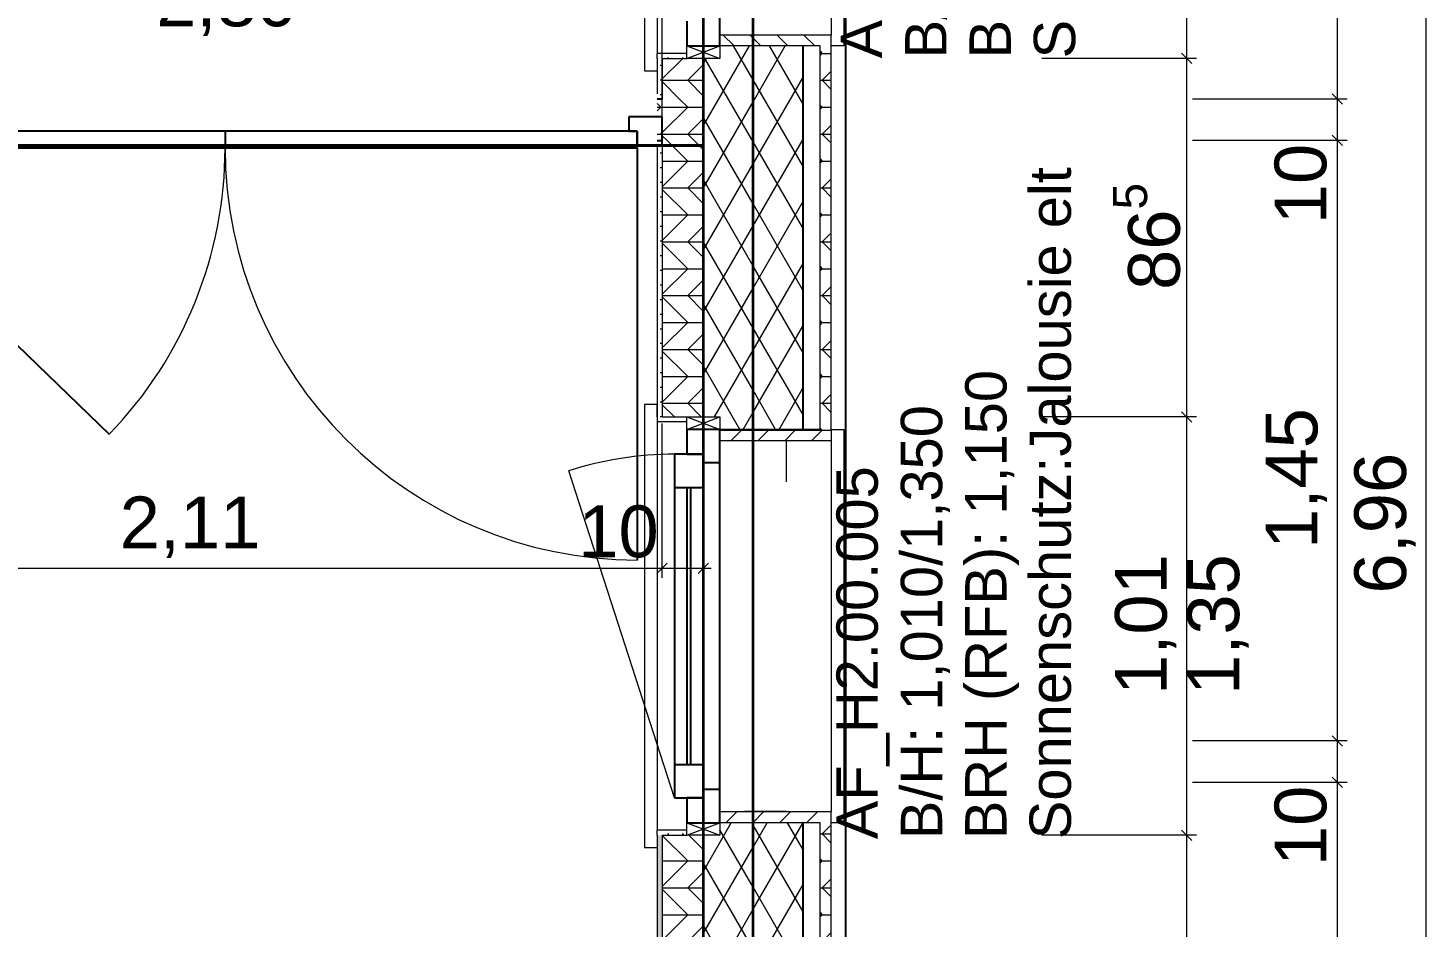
# Model space of a CAD drawing. Extents: x 0 to 42, y 0 to 29.7.
# Drawn here: x 24.408 to 27.786, y 11.083 to 13.254 of the extents above; entities that cross this region are included whole.
import ezdxf
from ezdxf.xclip import XClip

# ---------------------------------------------------------------- set-up
doc = ezdxf.new("R2010")
doc.units = 0
doc.header["$MEASUREMENT"] = 0
doc.header["$XCLIPFRAME"] = 0
for name, pattern in [('Achse', [115, 0, -40, 75, 0]), ('Punktlinie_ eng', [0.0125, 0, -0.0125]), ('Strichlinie_ eng', [0.115, 0.075, -0.04]), ('Wipeout_Contour', [50, 0, -50])]:
    doc.linetypes.add(name, pattern=pattern)
for name, color, linetype in [('331 - Tragende Außenwände.Statisch erforderlich', 7, 'Continuous'), ('341 - Tragende Innenwände', 7, 'Continuous'), ('351 - Deckenkonstruktionen.Decken', 7, 'Continuous'), ('352 - Deckenbeläge.Fußbodenaufbauten', 7, 'Continuous'), ('5_00 - WP Ausbau - Bemaßung', 7, 'Continuous')]:
    doc.layers.add(name, color=color, linetype=linetype)
doc.styles.add('ERSTELLTER_STIL_1', font='arial.ttf')
pattern_1 = [(0, (26.131676, 15.72738), (0, 0.065), []), (45, (26.13168, 15.72738), (-0.13, 0.13), [0.091924, -0.091924]), (45, (26.19668, 15.72738), (-0.13, 0.13), [0.091924, -0.091924]), (45, (26.26168, 15.72738), (-0.13, 0.13), [0.091924, -0.091924]), (45, (26.32668, 15.72738), (-0.13, 0.13), [0.091924, -0.091924]), (315, (26.13168, 15.72738), (0.13, 0.13), [0.091924, -0.091924]), (315, (26.19668, 15.72738), (0.13, 0.13), [0.091924, -0.091924]), (315, (26.26168, 15.72738), (0.13, 0.13), [0.091924, -0.091924]), (315, (26.32668, 15.72738), (0.13, 0.13), [0.091924, -0.091924])]
pattern_2 = [(60, (26.131676, 15.72738), (-0.0649519, 0.0375), []), (120, (26.131676, 15.72738), (0.0649519, 0.0375), [])]
pattern_3 = [(45, (26.131676, 15.72738), (-0.01767767, 0.01767767), [0, -0.025])]

# ---------------------------------------------------------------- blocks, each defined once
blk = doc.blocks.new('Zeichnung_1_1', base_point=(26.1317, 15.7274))
at = {"layer": '331 - Tragende Außenwände.Statisch erforderlich', "linetype": 'Continuous', "lineweight": 18, "true_color": 0x05000d}
h = blk.add_hatch(dxfattribs=at)
h.set_pattern_fill('Dämmung__weich_0001', color=178, style=0, pattern_type=2)
h.set_pattern_definition(pattern_2)
h.paths.add_polyline_path([(26.0797, 13.1804), (26.0397, 13.1804), (26.0397, 12.3146), (26.0797, 12.3146), (26.0797, 12.2846), (26.1597, 12.2846), (26.1597, 13.2104), (26.0797, 13.2104)])
h = blk.add_hatch(dxfattribs=at)
h.set_pattern_fill('Dämmung__weich_0001', color=178, style=0, pattern_type=2)
h.set_pattern_definition(pattern_2)
h.paths.add_polyline_path([(26.1597, 12.2846), (26.2797, 12.2846), (26.2797, 13.2104), (26.1597, 13.2104)])
at = {"layer": '331 - Tragende Außenwände.Statisch erforderlich', "linetype": 'Continuous', "lineweight": 18, "true_color": 0x0099e6}
for points in [[(26.2797, 12.2846), (26.2817, 12.2846), (26.2817, 13.2104), (26.2797, 13.2104)], [(26.2817, 11.3346), (26.2797, 11.3346), (26.2797, 8.2606), (26.2817, 8.2588)]]:
    blk.add_hatch(color=142, dxfattribs=at).paths.add_polyline_path(points)
at = {"layer": '331 - Tragende Außenwände.Statisch erforderlich', "linetype": 'Continuous', "lineweight": 18, "true_color": 0x9f9f9f}
h = blk.add_hatch(dxfattribs=at)
h.set_pattern_fill('Gips_0001', color=253, style=0, pattern_type=2)
h.set_pattern_definition(pattern_3)
h.paths.add_polyline_path([(25.9277, 13.1924), (25.9277, 13.1804), (25.9397, 13.1804), (25.9997, 13.1804), (25.9997, 13.1924)])
h = blk.add_hatch(dxfattribs=at)
h.set_pattern_fill('Gips_0001', color=253, style=0, pattern_type=2)
h.set_pattern_definition(pattern_3)
h.paths.add_polyline_path([(25.9277, 13.0947), (25.9397, 13.0947), (25.9397, 13.1804), (25.9277, 13.1804)])
at = {"layer": '331 - Tragende Außenwände.Statisch erforderlich', "linetype": 'Continuous', "lineweight": 18, "true_color": 0x05000d}
h = blk.add_hatch(dxfattribs=at)
h.set_pattern_fill('Holz__Sperrholz_2__0001', color=178, style=0, pattern_type=2)
h.set_pattern_definition(pattern_1)
h.paths.add_polyline_path([(25.9397, 13.0822), (26.0397, 13.0822), (26.0397, 13.1804), (25.9997, 13.1804), (25.9397, 13.1804)])
at = {"layer": '331 - Tragende Außenwände.Statisch erforderlich', "linetype": 'Continuous', "lineweight": 18, "true_color": 0x9f9f9f}
h = blk.add_hatch(dxfattribs=at)
h.set_pattern_fill('Gips_0001', color=253, style=0, pattern_type=2)
h.set_pattern_definition(pattern_3)
h.paths.add_polyline_path([(25.9277, 13.0947), (25.9277, 13.0822), (25.9397, 13.0822), (25.9397, 13.0947)])
at = {"layer": '331 - Tragende Außenwände.Statisch erforderlich', "linetype": 'Continuous', "lineweight": 18, "true_color": 0x05000d}
h = blk.add_hatch(dxfattribs=at)
h.set_pattern_fill('Holz__Sperrholz_2__0001', color=178, style=0, pattern_type=2)
h.set_pattern_definition(pattern_1)
h.paths.add_polyline_path([(25.9397, 13.0822), (25.9397, 12.9822), (26.0397, 12.9822), (26.0397, 13.0822)])
at = {"layer": '331 - Tragende Außenwände.Statisch erforderlich', "linetype": 'Continuous', "lineweight": 18, "true_color": 0x9f9f9f}
h = blk.add_hatch(dxfattribs=at)
h.set_pattern_fill('Gips_0001', color=253, style=0, pattern_type=2)
h.set_pattern_definition(pattern_3)
h.paths.add_polyline_path([(25.9277, 12.9822), (25.9277, 12.9697), (25.9397, 12.9697), (25.9397, 12.9822)])
at = {"layer": '331 - Tragende Außenwände.Statisch erforderlich', "linetype": 'Continuous', "lineweight": 18, "true_color": 0x05000d}
h = blk.add_hatch(dxfattribs=at)
h.set_pattern_fill('Holz__Sperrholz_2__0001', color=178, style=0, pattern_type=2)
h.set_pattern_definition(pattern_1)
h.paths.add_polyline_path([(25.9397, 12.9822), (25.9397, 12.3146), (25.9997, 12.3146), (26.0397, 12.3146), (26.0397, 12.9822)])
at = {"layer": '331 - Tragende Außenwände.Statisch erforderlich', "linetype": 'Continuous', "lineweight": 18, "true_color": 0x9f9f9f}
h = blk.add_hatch(dxfattribs=at)
h.set_pattern_fill('Gips_0001', color=253, style=0, pattern_type=2)
h.set_pattern_definition(pattern_3)
h.paths.add_polyline_path([(25.9277, 12.9697), (25.9277, 12.3146), (25.9397, 12.3146), (25.9397, 12.9697)])
h = blk.add_hatch(dxfattribs=at)
h.set_pattern_fill('Gips_0001', color=253, style=0, pattern_type=2)
h.set_pattern_definition(pattern_3)
h.paths.add_polyline_path([(25.9277, 12.3146), (25.9277, 12.3026), (25.9997, 12.3026), (25.9997, 12.3146), (25.9397, 12.3146)])
h = blk.add_hatch(dxfattribs=at)
h.set_pattern_fill('Gips_0001', color=253, style=0, pattern_type=2)
h.set_pattern_definition(pattern_3)
h.paths.add_polyline_path([(25.9277, 11.3166), (25.9277, 11.3046), (25.9397, 11.3046), (25.9997, 11.3046), (25.9997, 11.3166)])
at = {"layer": '331 - Tragende Außenwände.Statisch erforderlich', "linetype": 'Continuous', "lineweight": 18, "true_color": 0x05000d}
h = blk.add_hatch(dxfattribs=at)
h.set_pattern_fill('Dämmung__weich_0001', color=178, style=0, pattern_type=2)
h.set_pattern_definition(pattern_2)
h.paths.add_polyline_path([(26.0797, 11.3046), (26.0397, 11.3046), (26.0397, 8.4821), (26.049, 8.4735), (26.1597, 8.4735), (26.1597, 11.3346), (26.0797, 11.3346)])
h = blk.add_hatch(dxfattribs=at)
h.set_pattern_fill('Dämmung__weich_0001', color=178, style=0, pattern_type=2)
h.set_pattern_definition(pattern_2)
h.paths.add_polyline_path([(26.1597, 8.3714), (26.1791, 8.3535), (26.2797, 8.3535), (26.2797, 11.3346), (26.1597, 11.3346)])
at = {"layer": '331 - Tragende Außenwände.Statisch erforderlich', "linetype": 'Continuous', "lineweight": 18, "true_color": 0x9f9f9f}
h = blk.add_hatch(dxfattribs=at)
h.set_pattern_fill('Gips_0001', color=253, style=0, pattern_type=2)
h.set_pattern_definition(pattern_3)
h.paths.add_polyline_path([(25.9277, 8.5855), (25.9397, 8.5855), (25.9397, 11.3046), (25.9277, 11.3046)])
at = {"layer": '331 - Tragende Außenwände.Statisch erforderlich', "linetype": 'Continuous', "lineweight": 18, "true_color": 0x05000d}
h = blk.add_hatch(dxfattribs=at)
h.set_pattern_fill('Holz__Sperrholz_2__0001', color=178, style=0, pattern_type=2)
h.set_pattern_definition(pattern_1)
h.paths.add_polyline_path([(25.9397, 11.3046), (25.9397, 8.5744), (25.9407, 8.5735), (26.0397, 8.5735), (26.0397, 11.3046), (25.9997, 11.3046)])
at = {"layer": '341 - Tragende Innenwände', "linetype": 'Continuous', "lineweight": 18, "true_color": 0x05000d}
h = blk.add_hatch(dxfattribs=at)
h.set_pattern_fill('Holz__Sperrholz_2__0001', color=178, style=0, pattern_type=2)
h.set_pattern_definition(pattern_1)
h.paths.add_polyline_path([(25.9277, 13.0822), (25.9277, 12.9822), (25.9397, 12.9822), (25.9397, 13.0822)])
at = {"layer": '331 - Tragende Außenwände.Statisch erforderlich', "color": 178, "linetype": 'Continuous', "lineweight": 18, "ltscale": 20, "true_color": 0x05000d}
for p, q in [((25.8977, 14.2204), (25.8977, 13.1504)), ((25.9997, 13.2104), (26.0797, 13.1804)), ((25.9997, 13.1804), (26.0797, 13.2104)), ((26.3217, 13.2104), (26.0797, 13.2104)), ((26.1597, 12.2846), (26.1597, 13.2104)), ((26.2797, 12.2846), (26.2797, 13.2104)), ((26.2817, 12.2846), (26.2817, 13.2104)), ((26.3217, 12.2846), (26.3217, 13.2104)), ((25.9997, 13.1924), (25.9277, 13.1924)), ((25.9277, 13.1804), (25.9277, 13.1924)), ((25.9277, 13.1804), (25.9277, 13.1924)), ((25.9997, 13.1924), (25.9277, 13.1924)), ((25.9277, 13.1804), (25.9277, 13.1504)), ((25.9277, 13.1804), (25.9277, 13.1504)), ((25.9397, 13.1804), (25.9397, 13.0822)), ((25.9397, 13.1804), (25.9997, 13.1804)), ((26.0397, 13.0822), (26.0397, 13.1804)), ((25.8977, 13.1504), (25.9277, 13.1504)), ((26.0397, 12.9822), (26.0397, 13.0822)), ((25.9397, 12.9822), (25.9397, 12.3146)), ((26.0397, 12.3146), (26.0397, 12.9822)), ((25.9277, 12.3446), (25.8977, 12.3446)), ((25.8977, 12.3446), (25.8977, 11.2746)), ((25.9277, 12.3146), (25.9277, 12.3446)), ((25.9277, 12.3146), (25.9277, 12.3446)), ((25.9277, 12.3146), (25.9277, 12.3026)), ((25.9277, 12.3146), (25.9277, 12.3026)), ((25.9997, 12.3026), (25.9277, 12.3026)), ((25.9997, 12.3026), (25.9277, 12.3026)), ((25.9397, 12.3146), (25.9997, 12.3146)), ((25.9997, 12.2846), (26.0797, 12.3146)), ((25.9997, 12.3146), (26.0797, 12.2846)), ((26.3217, 12.2846), (26.0797, 12.2846)), ((25.9697, 11.3946), (25.7148, 12.1845)), ((25.9997, 11.3166), (25.9277, 11.3166)), ((25.9277, 11.3046), (25.9277, 11.3166)), ((25.9277, 11.3046), (25.9277, 11.3166)), ((25.9997, 11.3166), (25.9277, 11.3166)), ((25.9997, 11.3346), (26.0797, 11.3046)), ((25.9997, 11.3046), (26.0797, 11.3346)), ((26.3217, 11.3346), (26.0797, 11.3346)), ((26.1597, 8.4735), (26.1597, 11.3346)), ((26.2797, 8.3535), (26.2797, 11.3346)), ((26.2817, 8.2588), (26.2817, 11.3346)), ((26.3217, 8.2315), (26.3217, 11.3346)), ((25.9277, 11.3046), (25.9277, 11.2746)), ((25.9277, 11.3046), (25.9277, 11.2746)), ((25.9397, 11.3046), (25.9397, 8.5855)), ((25.9397, 11.3046), (25.9997, 11.3046)), ((26.0397, 8.5735), (26.0397, 11.3046)), ((25.8977, 11.2746), (25.9277, 11.2746))]:
    blk.add_line(p, q, dxfattribs=at)
at = {"layer": '331 - Tragende Außenwände.Statisch erforderlich', "color": 178, "linetype": 'Strichlinie_ eng', "lineweight": 18, "ltscale": 20, "true_color": 0x05000d}
for p, q in [((25.9277, 14.1784), (25.9277, 13.1924)), ((25.9277, 12.3026), (25.9277, 11.3166))]:
    blk.add_line(p, q, dxfattribs=at)
at = {"layer": '331 - Tragende Außenwände.Statisch erforderlich', "color": 178, "linetype": 'Continuous', "lineweight": 25, "ltscale": 20, "true_color": 0x05000d}
for p, q in [((26.0797, 13.2104), (26.0797, 13.2904)), ((25.9997, 13.2704), (25.9997, 13.2104)), ((25.9997, 13.2104), (26.0797, 13.2104)), ((25.9397, 13.0822), (25.9277, 13.0822)), ((25.9397, 13.0822), (25.9277, 13.0822)), ((25.9277, 12.9822), (25.9397, 12.9822)), ((25.9277, 12.9822), (25.9397, 12.9822)), ((25.9997, 12.2846), (25.9997, 12.2246)), ((26.0797, 12.2846), (25.9997, 12.2846)), ((26.0797, 12.2046), (26.0797, 12.2846)), ((26.0397, 12.2246), (25.9697, 12.2246)), ((25.9697, 12.2246), (25.9697, 12.1446)), ((25.9997, 12.2246), (26.0397, 12.2246)), ((26.0397, 12.2246), (26.0397, 12.2046)), ((26.0397, 12.1446), (26.0397, 12.2246)), ((26.0397, 12.2046), (26.0797, 12.2046)), ((26.0797, 11.4146), (26.0797, 12.2046)), ((25.9697, 12.1446), (25.9697, 11.4746)), ((25.9697, 12.1446), (26.0397, 12.1446)), ((25.9997, 12.1446), (25.9997, 11.4746)), ((26.0097, 11.4746), (26.0097, 12.1446)), ((26.0397, 11.4746), (26.0397, 12.1446)), ((26.0397, 11.4746), (25.9697, 11.4746)), ((25.9697, 11.4746), (25.9697, 11.3946)), ((26.0397, 11.3946), (26.0397, 11.4746)), ((25.9697, 11.3946), (26.0397, 11.3946)), ((26.0397, 11.3946), (25.9997, 11.3946)), ((25.9997, 11.3946), (25.9997, 11.3346)), ((26.0797, 11.4146), (26.0397, 11.4146)), ((26.0397, 11.4146), (26.0397, 11.3946)), ((26.0797, 11.3346), (26.0797, 11.4146)), ((25.9997, 11.3346), (26.0797, 11.3346))]:
    blk.add_line(p, q, dxfattribs=at)
at = {"layer": '331 - Tragende Außenwände.Statisch erforderlich', "color": 178, "linetype": 'Achse', "lineweight": 18, "ltscale": 20, "true_color": 0x05000d}
for p, q in [((26.0797, 12.2576), (26.2397, 12.2576)), ((26.2397, 12.2576), (26.2397, 11.3616)), ((26.2397, 11.3616), (26.0797, 11.3616))]:
    blk.add_line(p, q, dxfattribs=at)
at = {"layer": '331 - Tragende Außenwände.Statisch erforderlich', "color": 178, "linetype": 'Continuous', "lineweight": 18, "ltscale": 20, "true_color": 0x05000d, "flags": 128}
for points in [[(26.0797, 13.2104), (26.0797, 13.1804), (25.9997, 13.1804), (25.9997, 13.2104)], [(25.9997, 12.2846), (25.9997, 12.3146), (26.0797, 12.3146), (26.0797, 12.2846)], [(26.0797, 11.3346), (26.0797, 11.3046), (25.9997, 11.3046), (25.9997, 11.3346)]]:
    blk.add_lwpolyline(points, close=True, dxfattribs=at)
for points in [[(25.9277, 13.1804), (25.9277, 13.0947)], [(25.9277, 12.9697), (25.9277, 12.3146)], [(25.9277, 11.3046), (25.9277, 8.5855)]]:
    blk.add_lwpolyline(points, dxfattribs=at)
at = {"layer": '331 - Tragende Außenwände.Statisch erforderlich', "color": 178, "linetype": 'Continuous', "lineweight": 18, "ltscale": 20, "true_color": 0x05000d}
blk.add_arc((25.9697, 11.3946), 0.83, 90, 107.8848, dxfattribs=at)
at = {"layer": '341 - Tragende Innenwände', "color": 178, "linetype": 'Continuous', "lineweight": 18, "ltscale": 20, "true_color": 0x05000d}
for p, q in [((25.9397, 13.0822), (25.9397, 13.0947)), ((25.9397, 13.0822), (25.9397, 13.0947)), ((25.9397, 13.0397), (25.9397, 13.0822)), ((25.9397, 13.0397), (25.9397, 13.0822)), ((25.9397, 12.9822), (25.9397, 13.0397)), ((25.9397, 12.9822), (25.9397, 13.0397)), ((25.9397, 12.9822), (25.9397, 13.0397)), ((25.9397, 12.9697), (25.9397, 12.9822)), ((25.9397, 12.9697), (25.9397, 12.9822)), ((25.9397, 12.9697), (25.9397, 12.9822))]:
    blk.add_line(p, q, dxfattribs=at)
at = {"layer": '341 - Tragende Innenwände', "color": 178, "linetype": 'Continuous', "lineweight": 25, "ltscale": 20, "true_color": 0x05000d}
for p, q in [((25.9397, 13.0397), (25.8597, 13.0397)), ((25.8597, 13.0397), (25.8597, 13.0047)), ((25.9397, 12.9697), (25.9397, 13.0397)), ((25.8797, 13.0047), (23.8885, 13.0047)), ((24.8841, 13.0047), (24.8841, 12.9647)), ((25.8597, 13.0047), (25.8797, 13.0047)), ((25.8797, 13.0047), (25.8797, 12.9697)), ((25.8797, 12.9647), (25.8797, 13.0047)), ((23.8885, 12.9647), (24.6043, 12.2728)), ((23.8885, 12.9647), (25.8797, 12.9647)), ((25.8797, 12.9697), (25.9397, 12.9697)), ((25.8797, 12.9647), (25.8797, 11.9691))]:
    blk.add_line(p, q, dxfattribs=at)
at = {"layer": '341 - Tragende Innenwände', "color": 178, "linetype": 'Continuous', "lineweight": 18, "ltscale": 20, "true_color": 0x05000d}
for centre, start, end in [((23.8885, 12.9647), 315.972, 0), ((25.8797, 12.9647), 180, 270)]:
    blk.add_arc(centre, 0.9956, start, end, dxfattribs=at)
at = {"layer": '351 - Deckenkonstruktionen.Decken', "color": 178, "linetype": 'Continuous', "lineweight": 35, "ltscale": 20, "true_color": 0x05000d, "flags": 128}
blk.add_lwpolyline([(18.8187, 15.7634), (18.8187, 8.4285), (26.1597, 8.4285), (26.1597, 15.7634), (24.2441, 15.7634), (20.9388, 15.7634), (20.0288, 15.7634)], close=True, dxfattribs=at)
at = {"layer": '351 - Deckenkonstruktionen.Decken', "color": 178, "linetype": 'Punktlinie_ eng', "lineweight": 35, "ltscale": 20, "true_color": 0x05000d, "flags": 128}
blk.add_lwpolyline([(18.8687, 8.4735), (26.0397, 8.4735), (26.0397, 15.6354), (23.5087, 15.6354), (19.9541, 15.6354), (18.8687, 15.6354)], close=True, dxfattribs=at)
at = {"layer": '352 - Deckenbeläge.Fußbodenaufbauten', "color": 178, "linetype": 'Continuous', "lineweight": 35, "ltscale": 20, "true_color": 0x05000d, "flags": 128}
for points in [[(20.0332, 14.5), (19.939, 14.5), (19.939, 12.9697), (26.0397, 12.9697), (26.0397, 15.5454), (24.3366, 15.5454), (24.3366, 15.5195), (24.3716, 15.5195), (24.3716, 14.6057), (24.2441, 14.6057), (24.2441, 14.5754), (20.9455, 14.5754), (20.9455, 14.2361), (20.0332, 14.2361)], [(18.9812, 8.5535), (26.0397, 8.5535), (26.0397, 12.9697), (18.9812, 12.9697)]]:
    blk.add_lwpolyline(points, close=True, dxfattribs=at)
at = {"layer": '5_00 - WP Ausbau - Bemaßung', "color": 178, "linetype": 'Continuous', "lineweight": 18, "ltscale": 20, "true_color": 0x05000d}
for p, q in [((27.5715, 13.0822), (27.5715, 15.5354)), ((27.7856, 8.5735), (27.7856, 15.5354)), ((27.2074, 13.1804), (27.2074, 14.1904)), ((25.9397, 13.0347), (25.9397, 13.4081)), ((26.0397, 13.0347), (26.0397, 13.4081)), ((27.2308, 13.1804), (26.8574, 13.1804)), ((27.1949, 13.1929), (27.2199, 13.1679)), ((27.2074, 12.3146), (27.2074, 13.1804)), ((27.595, 13.0822), (27.2215, 13.0822)), ((27.559, 13.0947), (27.584, 13.0697)), ((27.5715, 12.9822), (27.5715, 13.0822)), ((27.595, 12.9822), (27.2215, 12.9822)), ((27.559, 12.9947), (27.584, 12.9697)), ((27.5715, 11.5322), (27.5715, 12.9822)), ((25.9397, 11.9257), (25.9397, 12.2991)), ((26.0397, 11.9257), (26.0397, 12.2991)), ((27.2308, 12.3146), (26.8574, 12.3146)), ((27.1949, 12.3271), (27.2199, 12.3021)), ((27.2074, 11.3046), (27.2074, 12.3146)), ((25.9522, 11.9616), (25.9272, 11.9366)), ((26.0272, 11.9366), (26.0522, 11.9616)), ((23.8291, 11.9491), (25.9397, 11.9491)), ((25.9397, 11.9491), (26.0397, 11.9491)), ((26.0397, 11.9491), (26.0584, 11.9491)), ((27.595, 11.5322), (27.2215, 11.5322)), ((27.559, 11.5447), (27.584, 11.5197)), ((27.5715, 11.4322), (27.5715, 11.5322)), ((27.595, 11.4322), (27.2215, 11.4322)), ((27.559, 11.4447), (27.584, 11.4197)), ((27.5715, 8.5735), (27.5715, 11.4322)), ((27.1949, 11.3171), (27.2199, 11.2921)), ((27.2308, 11.3046), (26.8574, 11.3046)), ((27.2074, 8.4735), (27.2074, 11.3046))]:
    blk.add_line(p, q, dxfattribs=at)
at = {"layer": '5_00 - WP Ausbau - Bemaßung', "color": 178, "linetype": 'Continuous', "lineweight": 18, "true_color": 0x05000d, "char_height": 0.125, "attachment_point": 7, "style": 'ERSTELLTER_STIL_1'}
for s, insert, width in [('\\A1;{\\pql;\\fArial|b0|i0|c0|p38;2,80}', (24.7178, 13.2347), 0.332572), ('\\A1;{\\pql;\\fArial|b0|i0|c0|p38;2,11}', (24.6295, 11.9741), 0.320001), ('\\A1;{\\pql;\\fArial|b0|i0|c0|p38;10}', (25.7375, 11.9741), 0.189715)]:
    blk.add_mtext(s, dxfattribs=dict(at, insert=insert, width=width))
at = {"layer": '5_00 - WP Ausbau - Bemaßung', "color": 178, "linetype": 'Continuous', "lineweight": 18, "true_color": 0x05000d, "char_height": 0.125, "attachment_point": 7, "rotation": 90, "style": 'ERSTELLTER_STIL_1'}
for s, insert, width in [('\\A1;{\\pql;\\fArial|b0|i0|c0|p38;10}', (27.5465, 12.78), 0.189715), ('\\A1;{\\pql;\\fArial|b0|i0|c0|p38;1,45}', (27.5465, 11.996), 0.332572), ('\\A1;{\\pql;\\fArial|b0|i0|c0|p38;6,96}', (27.7606, 11.8881), 0.332572), ('\\A1;{\\pql;\\fArial|b0|i0|c0|p38;1,01}', (27.1824, 11.6433), 0.332572), ('\\A1;{\\pql;\\fArial|b0|i0|c0|p38;1,35}', (27.3574, 11.6433), 0.332572), ('\\A1;{\\pql;\\fArial|b0|i0|c0|p38;10}', (27.5465, 11.23), 0.189715)]:
    blk.add_mtext(s, dxfattribs=dict(at, insert=insert, width=width))
at = {"layer": '5_00 - WP Ausbau - Bemaßung', "color": 178, "linetype": 'Continuous', "lineweight": 18, "true_color": 0x05000d, "insert": (27.2273, 12.6213), "char_height": 0.125, "attachment_point": 7, "rotation": 90, "style": 'ERSTELLTER_STIL_1'}
blk.add_mtext('\\A1;{\\pql;\\fArial|b0|i0|c0|p38;86\\fArial|b0|i0|c0|p38;\\A1{\\H.66x;\\S5^  ;}}', dxfattribs=at)
at = {"color": 254, "linetype": 'Wipeout_Contour', "lineweight": 0, "ltscale": 116.737841}
blk.add_wipeout([(26.3838, 8.1645), (26.3838, 15.9444), (26.3487, 15.9119), (26.3487, 8.1969)], dxfattribs=at).dxf.layer = '331 - Tragende Außenwände.Statisch erforderlich'
at = {"layer": '331 - Tragende Außenwände.Statisch erforderlich', "linetype": 'Continuous', "lineweight": 18, "true_color": 0x7e5900}
h = blk.add_hatch(dxfattribs=at)
h.set_pattern_fill('Holz__Sperrholz_2__0001', color=46, style=0, pattern_type=2)
h.set_pattern_definition(pattern_1)
h.paths.add_polyline_path([(26.3487, 13.2104), (26.3487, 13.2374), (26.0797, 13.2374), (26.0797, 13.2104), (26.3217, 13.2104)])
h = blk.add_hatch(dxfattribs=at)
h.set_pattern_fill('Holz__Sperrholz_2__0001', color=46, style=0, pattern_type=2)
h.set_pattern_definition(pattern_1)
h.paths.add_polyline_path([(26.3487, 13.2104), (26.3217, 13.2104), (26.3217, 12.2846), (26.3487, 12.2846)])
h = blk.add_hatch(dxfattribs=at)
h.set_pattern_fill('Holz__Sperrholz_2__0001', color=46, style=0, pattern_type=2)
h.set_pattern_definition(pattern_1)
h.paths.add_polyline_path([(26.3487, 12.2576), (26.3487, 12.2846), (26.3217, 12.2846), (26.0797, 12.2846), (26.0797, 12.2576)])
h = blk.add_hatch(dxfattribs=at)
h.set_pattern_fill('Holz__Sperrholz_2__0001', color=46, style=0, pattern_type=2)
h.set_pattern_definition(pattern_1)
h.paths.add_polyline_path([(26.3487, 11.3346), (26.3487, 11.3616), (26.0797, 11.3616), (26.0797, 11.3346), (26.3217, 11.3346)])
h = blk.add_hatch(dxfattribs=at)
h.set_pattern_fill('Holz__Sperrholz_2__0001', color=46, style=0, pattern_type=2)
h.set_pattern_definition(pattern_1)
h.paths.add_polyline_path([(26.3217, 8.2219), (26.3487, 8.1969), (26.3487, 11.3346), (26.3217, 11.3346)])
at = {"layer": '331 - Tragende Außenwände.Statisch erforderlich', "color": 178, "linetype": 'Continuous', "lineweight": 18, "ltscale": 20, "true_color": 0x05000d}
for p, q in [((26.3787, 14.1604), (26.3787, 13.2104)), ((26.0797, 13.2374), (26.3487, 13.2374)), ((26.0797, 13.2374), (26.3487, 13.2374)), ((26.3487, 13.2104), (26.3487, 13.2374)), ((26.3487, 13.2104), (26.3487, 13.2374)), ((26.3487, 12.2846), (26.3487, 13.2104)), ((26.3787, 13.2104), (26.3487, 13.2104)), ((26.3487, 12.2846), (26.3487, 12.2576)), ((26.3487, 12.2846), (26.3787, 12.2846)), ((26.3487, 12.2846), (26.3487, 12.2576)), ((26.3787, 12.2846), (26.3787, 11.3346)), ((26.0797, 12.2576), (26.3487, 12.2576)), ((26.0797, 12.2576), (26.3487, 12.2576)), ((26.0797, 11.3616), (26.3487, 11.3616)), ((26.0797, 11.3616), (26.3487, 11.3616)), ((26.3487, 11.3346), (26.3487, 11.3616)), ((26.3487, 11.3346), (26.3487, 11.3616)), ((26.3487, 8.1969), (26.3487, 11.3346)), ((26.3787, 11.3346), (26.3487, 11.3346))]:
    blk.add_line(p, q, dxfattribs=at)
at = {"layer": '331 - Tragende Außenwände.Statisch erforderlich', "color": 178, "linetype": 'Strichlinie_ eng', "lineweight": 18, "ltscale": 20, "true_color": 0x05000d}
for p, q in [((26.3487, 14.1334), (26.3487, 13.2374)), ((26.3487, 12.2576), (26.3487, 11.3616))]:
    blk.add_line(p, q, dxfattribs=at)
at = {"layer": '331 - Tragende Außenwände.Statisch erforderlich', "color": 178, "linetype": 'Continuous', "lineweight": 25, "ltscale": 20, "true_color": 0x05000d, "flags": 128}
blk.add_lwpolyline([(26.3838, 8.1645), (26.3838, 15.9444)], dxfattribs=at)
at = {"layer": '331 - Tragende Außenwände.Statisch erforderlich', "color": 178, "linetype": 'Continuous', "lineweight": 18, "true_color": 0x05000d, "char_height": 0.1, "attachment_point": 1, "rotation": 90, "line_spacing_factor": 0.932867, "style": 'ERSTELLTER_STIL_1'}
for s, insert in [('\\A1;{\\pql;\\fArial|b0|i0|c0|p38;AF_H2.00.006\\P\\pql;\\fArial|b0|i0|c0|p38;B/H: \\fArial|b0|i0|c0|p38;1,010\\fArial|b0|i0|c0|p38;/\\fArial|b0|i0|c0|p38;1,350\\fArial|b0|i0|c0|p38; \\P\\pql;\\fArial|b0|i0|c0|p38;BRH\\fArial|b0|i0|c0|p38; (RFB)\\fArial|b0|i0|c0|p38;: \\fArial|b0|i0|c0|p38;1,150\\P\\pql;\\fArial|b0|i0|c0|p38;Sonnenschutz:\\fArial|b0|i0|c0|p38;keinen}', (26.3715, 13.1804)), ('\\A1;{\\pql;\\fArial|b0|i0|c0|p38;AF_H2.00.005\\P\\pql;\\fArial|b0|i0|c0|p38;B/H: \\fArial|b0|i0|c0|p38;1,010\\fArial|b0|i0|c0|p38;/\\fArial|b0|i0|c0|p38;1,350\\fArial|b0|i0|c0|p38; \\P\\pql;\\fArial|b0|i0|c0|p38;BRH\\fArial|b0|i0|c0|p38; (RFB)\\fArial|b0|i0|c0|p38;: \\fArial|b0|i0|c0|p38;1,150\\P\\pql;\\fArial|b0|i0|c0|p38;Sonnenschutz:\\fArial|b0|i0|c0|p38;Jalousie elt}', (26.3611, 11.2948))]:
    blk.add_mtext(s, dxfattribs=dict(at, insert=insert))

msp = doc.modelspace()

# ---------------------------------------------------------------- block references
at = {"color": 178, "linetype": 'Continuous', "lineweight": 25, "ltscale": 20, "true_color": 0x05000d}
ref = msp.add_blockref('Zeichnung_1_1', (26.1317, 15.7274), dxfattribs=at)
XClip(ref).set_block_clipping_path([(4.1980274282, 3.0257570699), (31.7992466844, 24.1343286538)])

doc.saveas('drawing.dxf')
